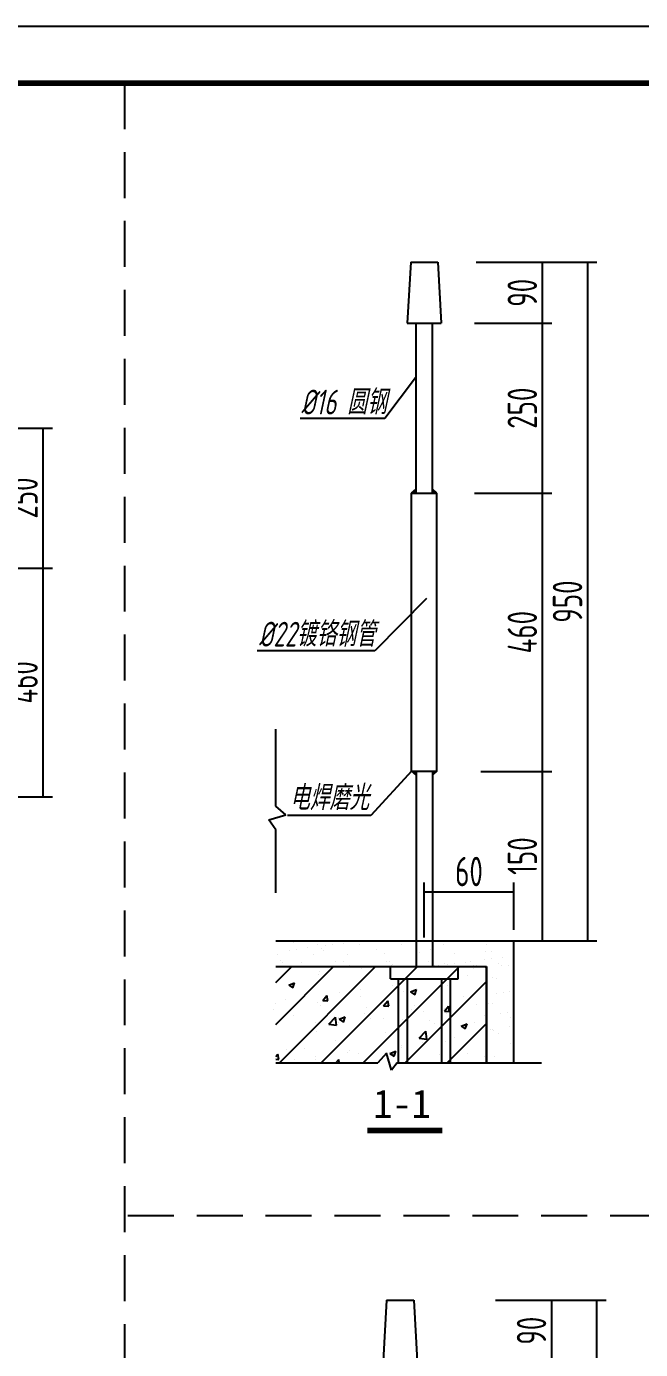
# Model space of a CAD drawing. Header units: millimetres. Extents: x -807114 to 146922, y -468455 to -61603.
# Drawn here: x 51407 to 58091, y -227187 to -212794 of the extents above; entities that cross this region are included whole.
import ezdxf

# ---------------------------------------------------------------- set-up
doc = ezdxf.new("R2010")
doc.units = ezdxf.units.MM
doc.header["$LTSCALE"] = 1000
doc.linetypes.add('HIDDENX2', pattern=[0.75, 0.5, -0.25])
for name, color, linetype in [('0-hatch', 8, 'Continuous'), ('2-OTHER', 7, 'Continuous'), ('AXIS', 3, 'Continuous'), ('PUB_DIM', 3, 'Continuous'), ('PUB_TEXT', 3, 'Continuous'), ('PUB_TITLE', 4, 'Continuous'), ('WALL', 9, 'Continuous')]:
    doc.layers.add(name, color=color, linetype=linetype)
doc.styles.add('DIM_FONT', font='tssdeng.shx', dxfattribs={"width": 0.7, "bigfont": 'tssdchn.shx'})
doc.styles.add('TEXT', font='gbeitc.shx', dxfattribs={"width": 0.85, "bigfont": 'hztxt.shx'})
doc.styles.add('宋体', font='simsun.ttc', dxfattribs={"width": 0.8})
doc.dimstyles.new('DIMN80', dxfattribs={"dimscale": 0.8, "dimtxt": 220, "dimasz": 0.5, "dimexe": 125, "dimexo": 150, "dimgap": 75, "dimtad": 1, "dimdec": 0, "dimzin": 0, "dimdsep": 46, "dimtxsty": 'DIM_FONT', "dimblk": 'ARCHTICK', "dimcen": 0.09, "dimclrt": 7, "dimadec": 0, "dimazin": 0, "dimtfac": 1, "dimtdec": 0, "dimtix": 1, "dimtmove": 2, "dimatfit": 3, "dimfxl": 1, "dimtolj": 1, "dimtzin": 0, "dimarcsym": 0})

# ---------------------------------------------------------------- blocks, each defined once
blk = doc.blocks.new('_ArchTick')
at = {"color": 0, "linetype": 'ByBlock', "const_width": 0.15}
blk.add_lwpolyline([(-0.5, -0.5), (0.5, 0.5)], dxfattribs=at)
blk = doc.blocks.new('*D9872')
at = {"layer": 'AXIS', "color": 0, "lineweight": -2}
for p, q in [((56513, -226650), (57224, -226650)), ((57124, -227314), (57124, -226650)), ((56493, -227314), (57224, -227314))]:
    blk.add_line(p, q, dxfattribs=at)
at = {"layer": 'Defpoints', "color": 0}
for p in [(56393, -226650), (57124, -226650), (56373, -227314)]:
    blk.add_point(p, dxfattribs=at)
at = {"layer": 'AXIS', "color": 0, "linetype": 'ByBlock', "lineweight": -2, "xscale": 0.4, "yscale": 0.4, "zscale": 0.4}
for p, rotation in [((57124, -226650), 90), ((57124, -227314), 270)]:
    blk.add_blockref('_ArchTick', p, dxfattribs=dict(at, rotation=rotation))
at = {"layer": 'AXIS', "color": 7, "insert": (56904, -226982), "char_height": 320, "attachment_point": 5, "rotation": 90, "style": 'DIM_FONT'}
blk.add_mtext('\\A1;90', dxfattribs=at)
blk = doc.blocks.new('*D9876')
at = {"layer": 'AXIS', "color": 0, "lineweight": -2}
for p, q in [((56569, -226650), (57716, -226650)), ((57616, -235263), (57616, -226650)), ((56569, -235263), (57716, -235263))]:
    blk.add_line(p, q, dxfattribs=at)
at = {"layer": 'Defpoints', "color": 0}
for p in [(56449, -226650), (57616, -226650), (56449, -235263)]:
    blk.add_point(p, dxfattribs=at)
at = {"layer": 'AXIS', "color": 0, "linetype": 'ByBlock', "lineweight": -2, "xscale": 0.4, "yscale": 0.4, "zscale": 0.4}
for p, rotation in [((57616, -226650), 90), ((57616, -235263), 270)]:
    blk.add_blockref('_ArchTick', p, dxfattribs=dict(at, rotation=rotation))
at = {"layer": 'AXIS', "color": 7, "insert": (57396, -230956), "char_height": 320, "attachment_point": 5, "rotation": 90, "style": 'DIM_FONT'}
blk.add_mtext('\\A1;1050', dxfattribs=at)
blk = doc.blocks.new('*D9883')
at = {"layer": 'AXIS', "color": 0, "lineweight": -2}
for p, q in [((51092, -217163), (51691, -217163)), ((51591, -218685), (51591, -217163)), ((51092, -218685), (51691, -218685))]:
    blk.add_line(p, q, dxfattribs=at)
at = {"layer": 'Defpoints', "color": 0}
for p in [(50972, -217163), (51591, -217163), (50972, -218685)]:
    blk.add_point(p, dxfattribs=at)
at = {"layer": 'AXIS', "color": 0, "linetype": 'ByBlock', "lineweight": -2, "xscale": 0.4, "yscale": 0.4, "zscale": 0.4}
for p, rotation in [((51591, -217163), 90), ((51591, -218685), 270)]:
    blk.add_blockref('_ArchTick', p, dxfattribs=dict(at, rotation=rotation))
at = {"layer": 'AXIS', "color": 7, "insert": (51371, -217924), "char_height": 320, "attachment_point": 5, "rotation": 90, "style": 'DIM_FONT'}
blk.add_mtext('\\A1;250', dxfattribs=at)
blk = doc.blocks.new('*D9884')
at = {"layer": 'AXIS', "color": 0, "lineweight": -2}
for p, q in [((51092, -218685), (51691, -218685)), ((51591, -221174), (51591, -218685)), ((51129, -221174), (51691, -221174))]:
    blk.add_line(p, q, dxfattribs=at)
at = {"layer": 'Defpoints', "color": 0}
for p in [(50972, -218685), (51591, -218685), (51009, -221174)]:
    blk.add_point(p, dxfattribs=at)
at = {"layer": 'AXIS', "color": 0, "linetype": 'ByBlock', "lineweight": -2, "xscale": 0.4, "yscale": 0.4, "zscale": 0.4}
for p, rotation in [((51591, -218685), 90), ((51591, -221174), 270)]:
    blk.add_blockref('_ArchTick', p, dxfattribs=dict(at, rotation=rotation))
at = {"layer": 'AXIS', "color": 7, "insert": (51371, -219929), "char_height": 320, "attachment_point": 5, "rotation": 90, "style": 'DIM_FONT'}
blk.add_mtext('\\A1;460', dxfattribs=at)
blk = doc.blocks.new('*D9887')
at = {"layer": 'AXIS', "color": 0, "lineweight": -2}
for p, q in [((56303, -215359), (57124, -215359)), ((57024, -216023), (57024, -215359)), ((56283, -216023), (57124, -216023))]:
    blk.add_line(p, q, dxfattribs=at)
at = {"layer": 'Defpoints', "color": 0}
for p in [(56183, -215359), (57024, -215359), (56163, -216023)]:
    blk.add_point(p, dxfattribs=at)
at = {"layer": 'AXIS', "color": 0, "linetype": 'ByBlock', "lineweight": -2, "xscale": 0.4, "yscale": 0.4, "zscale": 0.4}
for p, rotation in [((57024, -215359), 90), ((57024, -216023), 270)]:
    blk.add_blockref('_ArchTick', p, dxfattribs=dict(at, rotation=rotation))
at = {"layer": 'AXIS', "color": 7, "insert": (56804, -215691), "char_height": 320, "attachment_point": 5, "rotation": 90, "style": 'DIM_FONT'}
blk.add_mtext('\\A1;90', dxfattribs=at)
blk = doc.blocks.new('*X9792')
at = {"color": 0}
for p, q in [((-564418, -220416), (-564418, -220416)), ((-564418, -220442), (-564418, -220442)), ((-564417, -220416), (-564417, -220416)), ((-564417, -220421), (-564417, -220421)), ((-564417, -220427), (-564417, -220427)), ((-564417, -220439), (-564417, -220439)), ((-564417, -220444), (-564417, -220444)), ((-564417, -220450), (-564417, -220450)), ((-564416, -220440), (-564416, -220440)), ((-564415, -220428), (-564415, -220428)), ((-564414, -220443), (-564414, -220443)), ((-564414, -220453), (-564414, -220453)), ((-564412, -220426), (-564412, -220426)), ((-564412, -220431), (-564412, -220431)), ((-564412, -220448), (-564412, -220448)), ((-564411, -220449), (-564411, -220449)), ((-564411, -220455), (-564411, -220455)), ((-564410, -220422), (-564410, -220422)), ((-564410, -220433), (-564410, -220433)), ((-564409, -220443), (-564409, -220443)), ((-564409, -220445), (-564409, -220445)), ((-564409, -220456), (-564409, -220456)), ((-564407, -220427), (-564407, -220427)), ((-564407, -220446), (-564407, -220446)), ((-564406, -220431), (-564406, -220431)), ((-564406, -220454), (-564406, -220454)), ((-564405, -220423), (-564405, -220423)), ((-564405, -220432), (-564405, -220432)), ((-564404, -220426), (-564404, -220426)), ((-564402, -220416), (-564402, -220416)), ((-564402, -220425), (-564402, -220425)), ((-564402, -220427), (-564402, -220427)), ((-564401, -220415), (-564401, -220415)), ((-564401, -220439), (-564401, -220439)), ((-564401, -220442), (-564401, -220442)), ((-564401, -220450), (-564401, -220450)), ((-564400, -220437), (-564400, -220437)), ((-564400, -220438), (-564400, -220438)), ((-564399, -220416), (-564399, -220416)), ((-564399, -220426), (-564399, -220426)), ((-564398, -220416), (-564398, -220416)), ((-564398, -220440), (-564398, -220440)), ((-564398, -220441), (-564398, -220441)), ((-564396, -220456), (-564396, -220456)), ((-564395, -220453), (-564395, -220453)), ((-564394, -220421), (-564394, -220421)), ((-564394, -220421), (-564394, -220421)), ((-564394, -220433), (-564394, -220433)), ((-564394, -220443), (-564394, -220443)), ((-564393, -220431), (-564393, -220431)), ((-564393, -220441), (-564393, -220441)), ((-564393, -220444), (-564393, -220444)), ((-564393, -220444), (-564393, -220444)), ((-564393, -220455), (-564393, -220455)), ((-564393, -220456), (-564393, -220456)), ((-564393, -220456), (-564393, -220456)), ((-564391, -220425), (-564391, -220425)), ((-564389, -220446), (-564389, -220446)), ((-564388, -220424), (-564388, -220424)), ((-564388, -220426), (-564388, -220426)), ((-564388, -220448), (-564388, -220448)), ((-564388, -220455), (-564388, -220455)), ((-564387, -220416), (-564387, -220416)), ((-564387, -220427), (-564387, -220427)), ((-564386, -220423), (-564386, -220423)), ((-564386, -220427), (-564386, -220427)), ((-564386, -220439), (-564386, -220439)), ((-564386, -220450), (-564386, -220450)), ((-564385, -220440), (-564385, -220440)), ((-564384, -220425), (-564384, -220425)), ((-564383, -220424), (-564383, -220424)), ((-564382, -220432), (-564382, -220432)), ((-564382, -220439), (-564382, -220439)), ((-564382, -220454), (-564382, -220454)), ((-564381, -220438), (-564381, -220438)), ((-564381, -220455), (-564381, -220455)), ((-564380, -220416), (-564380, -220416)), ((-564380, -220454), (-564380, -220454)), ((-564379, -220440), (-564379, -220440)), ((-564378, -220421), (-564378, -220421)), ((-564378, -220432), (-564378, -220432)), ((-564378, -220444), (-564378, -220444)), ((-564377, -220438), (-564377, -220438)), ((-564377, -220453), (-564377, -220453)), ((-564377, -220454), (-564377, -220454)), ((-564377, -220456), (-564377, -220456)), ((-564376, -220415), (-564376, -220415)), ((-564376, -220437), (-564376, -220437)), ((-564375, -220423), (-564375, -220423)), ((-564375, -220431), (-564375, -220431)), ((-564375, -220438), (-564375, -220438)), ((-564374, -220455), (-564374, -220455)), ((-564372, -220453), (-564372, -220453)), ((-564371, -220415), (-564371, -220415)), ((-564371, -220422), (-564371, -220422)), ((-564370, -220421), (-564370, -220421)), ((-564370, -220427), (-564370, -220427)), ((-564370, -220438), (-564370, -220438)), ((-564370, -220443), (-564370, -220443)), ((-564370, -220446), (-564370, -220446)), ((-564369, -220422), (-564369, -220422)), ((-564369, -220437), (-564369, -220437)), ((-564369, -220450), (-564369, -220450)), ((-564368, -220423), (-564368, -220423)), ((-564367, -220422), (-564367, -220422)), ((-564366, -220437), (-564366, -220437)), ((-564365, -220425), (-564365, -220425)), ((-564364, -220427), (-564364, -220427)), ((-564364, -220449), (-564364, -220449)), ((-564363, -220421), (-564363, -220421)), ((-564363, -220433), (-564363, -220433)), ((-564363, -220438), (-564363, -220438)), ((-564363, -220450), (-564363, -220450)), ((-564363, -220452), (-564363, -220452)), ((-564362, -220444), (-564362, -220444)), ((-564362, -220456), (-564362, -220456)), ((-564361, -220416), (-564361, -220416)), ((-564361, -220436), (-564361, -220436)), ((-564360, -220440), (-564360, -220440)), ((-564360, -220452), (-564360, -220452)), ((-564358, -220420), (-564358, -220420)), ((-564358, -220432), (-564358, -220432)), ((-564358, -220453), (-564358, -220453)), ((-564357, -220433), (-564357, -220433)), ((-564357, -220454), (-564357, -220454)), ((-564356, -220431), (-564356, -220431)), ((-564355, -220415), (-564355, -220415)), ((-564355, -220420), (-564355, -220420)), ((-564355, -220426), (-564355, -220426)), ((-564355, -220451), (-564355, -220451)), ((-564355, -220455), (-564355, -220455)), ((-564354, -220438), (-564354, -220438)), ((-564354, -220449), (-564354, -220449)), ((-564353, -220435), (-564353, -220435)), ((-564352, -220416), (-564352, -220416)), ((-564352, -220438), (-564352, -220438)), ((-564351, -220417), (-564351, -220417)), ((-564351, -220446), (-564351, -220446)), ((-564350, -220419), (-564350, -220419)), ((-564350, -220435), (-564350, -220435)), ((-564349, -220423), (-564349, -220423)), ((-564347, -220420), (-564347, -220420)), ((-564347, -220450), (-564347, -220450)), ((-564346, -220421), (-564346, -220421)), ((-564346, -220425), (-564346, -220425)), ((-564346, -220432), (-564346, -220432)), ((-564346, -220443), (-564346, -220443)), ((-564346, -220444), (-564346, -220444)), ((-564346, -220455), (-564346, -220455)), ((-564345, -220434), (-564345, -220434)), ((-564345, -220444), (-564345, -220444)), ((-564344, -220438), (-564344, -220438)), ((-564344, -220450), (-564344, -220450)), ((-564342, -220416), (-564342, -220416)), ((-564342, -220418), (-564342, -220418)), ((-564342, -220440), (-564342, -220440)), ((-564340, -220415), (-564340, -220415)), ((-564340, -220427), (-564340, -220427)), ((-564339, -220418), (-564339, -220418)), ((-564339, -220426), (-564339, -220426)), ((-564339, -220428), (-564339, -220428)), ((-564339, -220438), (-564339, -220438)), ((-564339, -220449), (-564339, -220449)), ((-564339, -220449), (-564339, -220449)), ((-564339, -220453), (-564339, -220453)), ((-564338, -220450), (-564338, -220450)), ((-564337, -220431), (-564337, -220431)), ((-564337, -220433), (-564337, -220433)), ((-564337, -220455), (-564337, -220455)), ((-564334, -220417), (-564334, -220417)), ((-564334, -220433), (-564334, -220433)), ((-564334, -220433), (-564334, -220433)), ((-564333, -220455), (-564333, -220455)), ((-564332, -220446), (-564332, -220446)), ((-564332, -220456), (-564332, -220456)), ((-564331, -220420), (-564331, -220420)), ((-564331, -220432), (-564331, -220432)), ((-564331, -220448), (-564331, -220448)), ((-564330, -220423), (-564330, -220423)), ((-564330, -220443), (-564330, -220443)), ((-564330, -220455), (-564330, -220455)), ((-564329, -220432), (-564329, -220432)), ((-564328, -220416), (-564328, -220416)), ((-564328, -220425), (-564328, -220425)), ((-564328, -220438), (-564328, -220438)), ((-564328, -220448), (-564328, -220448)), ((-564326, -220416), (-564326, -220416)), ((-564326, -220439), (-564326, -220439)), ((-564325, -220438), (-564325, -220438)), ((-564323, -220414), (-564323, -220414)), ((-564323, -220416), (-564323, -220416)), ((-564323, -220416), (-564323, -220416)), ((-564323, -220426), (-564323, -220426)), ((-564323, -220437), (-564323, -220437)), ((-564323, -220440), (-564323, -220440)), ((-564323, -220447), (-564323, -220447)), ((-564322, -220422), (-564322, -220422)), ((-564321, -220423), (-564321, -220423)), ((-564321, -220431), (-564321, -220431)), ((-564321, -220444), (-564321, -220444)), ((-564319, -220431), (-564319, -220431)), ((-564318, -220415), (-564318, -220415)), ((-564317, -220431), (-564317, -220431)), ((-564316, -220420), (-564316, -220420)), ((-564316, -220427), (-564316, -220427)), ((-564315, -220432), (-564315, -220432)), ((-564313, -220430), (-564313, -220430)), ((-564312, -220423), (-564312, -220423)), ((-564310, -220433), (-564310, -220433)), ((-564309, -220425), (-564309, -220425)), ((-564308, -220434), (-564308, -220434)), ((-564307, -220426), (-564307, -220426)), ((-564305, -220416), (-564305, -220416)), ((-564304, -220416), (-564304, -220416)), ((-564304, -220429), (-564304, -220429)), ((-564303, -220417), (-564303, -220417)), ((-564301, -220429), (-564301, -220429)), ((-564300, -220420), (-564300, -220420)), ((-564297, -220422), (-564297, -220422)), ((-564286, -220416), (-564286, -220416)), ((-564418, -220464), (-564418, -220464)), ((-564418, -220499), (-564418, -220499)), ((-564417, -220465), (-564417, -220465)), ((-564417, -220487), (-564417, -220487)), ((-564417, -220490), (-564417, -220490)), ((-564417, -220509), (-564417, -220509)), ((-564416, -220462), (-564416, -220462)), ((-564416, -220474), (-564416, -220474)), ((-564416, -220476), (-564416, -220476)), ((-564416, -220485), (-564416, -220485)), ((-564416, -220500), (-564416, -220500)), ((-564416, -220510), (-564416, -220510)), ((-564415, -220474), (-564415, -220474)), ((-564415, -220497), (-564415, -220497)), ((-564415, -220508), (-564415, -220508)), ((-564414, -220490), (-564414, -220490)), ((-564414, -220520), (-564414, -220520)), ((-564414, -220521), (-564414, -220521)), ((-564413, -220514), (-564413, -220514)), ((-564412, -220459), (-564412, -220459)), ((-564411, -220470), (-564411, -220470)), ((-564411, -220491), (-564411, -220491)), ((-564411, -220492), (-564411, -220492)), ((-564411, -220505), (-564411, -220505)), ((-564411, -220515), (-564411, -220515)), ((-564411, -220515), (-564411, -220515)), ((-564410, -220493), (-564410, -220493)), ((-564409, -220458), (-564409, -220458)), ((-564409, -220468), (-564409, -220468)), ((-564409, -220468), (-564409, -220468)), ((-564409, -220489), (-564409, -220489)), ((-564408, -220480), (-564408, -220480)), ((-564408, -220491), (-564408, -220491)), ((-564408, -220503), (-564408, -220503)), ((-564408, -220505), (-564408, -220505)), ((-564407, -220470), (-564407, -220470)), ((-564407, -220514), (-564407, -220514)), ((-564406, -220473), (-564406, -220473)), ((-564406, -220506), (-564406, -220506)), ((-564406, -220520), (-564406, -220520)), ((-564405, -220476), (-564405, -220476)), ((-564405, -220498), (-564405, -220498)), ((-564405, -220520), (-564405, -220520)), ((-564404, -220458), (-564404, -220458)), ((-564404, -220477), (-564404, -220477)), ((-564404, -220483), (-564404, -220483)), ((-564403, -220473), (-564403, -220473)), ((-564403, -220504), (-564403, -220504)), ((-564402, -220461), (-564402, -220461)), ((-564402, -220485), (-564402, -220485)), ((-564401, -220462), (-564401, -220462)), ((-564401, -220488), (-564401, -220488)), ((-564400, -220459), (-564400, -220459)), ((-564400, -220473), (-564400, -220473)), ((-564400, -220485), (-564400, -220485)), ((-564400, -220496), (-564400, -220496)), ((-564399, -220460), (-564399, -220460)), ((-564399, -220482), (-564399, -220482)), ((-564399, -220499), (-564399, -220499)), ((-564399, -220504), (-564399, -220504)), ((-564399, -220508), (-564399, -220508)), ((-564398, -220472), (-564398, -220472)), ((-564398, -220488), (-564398, -220488)), ((-564398, -220505), (-564398, -220505)), ((-564397, -220476), (-564397, -220476)), ((-564397, -220500), (-564397, -220500)), ((-564395, -220503), (-564395, -220503)), ((-564393, -220465), (-564393, -220465)), ((-564393, -220467), (-564393, -220467)), ((-564393, -220487), (-564393, -220487)), ((-564393, -220487), (-564393, -220487)), ((-564393, -220491), (-564393, -220491)), ((-564393, -220509), (-564393, -220509)), ((-564392, -220479), (-564392, -220479)), ((-564392, -220488), (-564392, -220488)), ((-564392, -220490), (-564392, -220490)), ((-564392, -220503), (-564392, -220503)), ((-564391, -220502), (-564391, -220502)), ((-564390, -220468), (-564390, -220468)), ((-564390, -220471), (-564390, -220471)), ((-564388, -220470), (-564388, -220470)), ((-564387, -220470), (-564387, -220470)), ((-564387, -220471), (-564387, -220471)), ((-564387, -220493), (-564387, -220493)), ((-564387, -220502), (-564387, -220502)), ((-564386, -220471), (-564386, -220471)), ((-564386, -220483), (-564386, -220483)), ((-564385, -220462), (-564385, -220462)), ((-564385, -220473), (-564385, -220473)), ((-564385, -220485), (-564385, -220485)), ((-564385, -220486), (-564385, -220486)), ((-564384, -220461), (-564384, -220461)), ((-564384, -220497), (-564384, -220497)), ((-564383, -220485), (-564383, -220485)), ((-564382, -220470), (-564382, -220470)), ((-564382, -220486), (-564382, -220486)), ((-564381, -220476), (-564381, -220476)), ((-564381, -220498), (-564381, -220498)), ((-564381, -220498), (-564381, -220498)), ((-564379, -220476), (-564379, -220476)), ((-564377, -220467), (-564377, -220467)), ((-564377, -220485), (-564377, -220485)), ((-564376, -220479), (-564376, -220479)), ((-564376, -220490), (-564376, -220490)), ((-564375, -220460), (-564375, -220460)), ((-564375, -220482), (-564375, -220482)), ((-564374, -220469), (-564374, -220469)), ((-564374, -220483), (-564374, -220483)), ((-564374, -220491), (-564374, -220491)), ((-564372, -220468), (-564372, -220468)), ((-564371, -220469), (-564371, -220469)), ((-564369, -220461), (-564369, -220461)), ((-564369, -220465), (-564369, -220465)), ((-564369, -220470), (-564369, -220470)), ((-564369, -220473), (-564369, -220473)), ((-564369, -220484), (-564369, -220484)), ((-564369, -220488), (-564369, -220488)), ((-564368, -220466), (-564368, -220466)), ((-564368, -220484), (-564368, -220484)), ((-564367, -220483), (-564367, -220483)), ((-564366, -220468), (-564366, -220468)), ((-564365, -220461), (-564365, -220461)), ((-564365, -220484), (-564365, -220484)), ((-564364, -220485), (-564364, -220485)), ((-564363, -220471), (-564363, -220471)), ((-564361, -220467), (-564361, -220467)), ((-564361, -220479), (-564361, -220479)), ((-564360, -220476), (-564360, -220476)), ((-564358, -220467), (-564358, -220467)), ((-564357, -220476), (-564357, -220476)), ((-564356, -220477), (-564356, -220477)), ((-564355, -220467), (-564355, -220467)), ((-564353, -220461), (-564353, -220461)), ((-564353, -220468), (-564353, -220468)), ((-564353, -220473), (-564353, -220473)), ((-564351, -220460), (-564351, -220460)), ((-564351, -220470), (-564351, -220470)), ((-564350, -220461), (-564350, -220461)), ((-564350, -220466), (-564350, -220466)), ((-564346, -220461), (-564346, -220461)), ((-564345, -220466), (-564345, -220466)), ((-564345, -220467), (-564345, -220467)), ((-564342, -220465), (-564342, -220465)), ((-564338, -220461), (-564338, -220461))]:
    blk.add_line(p, q, dxfattribs=at)
blk = doc.blocks.new('*D9888')
at = {"layer": 'AXIS', "color": 0, "lineweight": -2}
for p, q in [((55737, -222705), (55737, -222107)), ((55737, -222207), (56711, -222207)), ((56711, -222622), (56711, -222107))]:
    blk.add_line(p, q, dxfattribs=at)
at = {"layer": 'Defpoints', "color": 0}
for p in [(56711, -222207), (56711, -222742), (55737, -222825)]:
    blk.add_point(p, dxfattribs=at)
at = {"layer": 'AXIS', "color": 0, "linetype": 'ByBlock', "lineweight": -2, "xscale": 0.4, "yscale": 0.4, "zscale": 0.4, "rotation": 180}
blk.add_blockref('_ArchTick', (55737, -222207), dxfattribs=at)
at = {"layer": 'AXIS', "color": 0, "linetype": 'ByBlock', "lineweight": -2, "xscale": 0.4, "yscale": 0.4, "zscale": 0.4}
blk.add_blockref('_ArchTick', (56711, -222207), dxfattribs=at)
at = {"layer": 'AXIS', "color": 7, "insert": (56224, -221987), "char_height": 320, "attachment_point": 5, "style": 'DIM_FONT'}
blk.add_mtext('\\A1;60', dxfattribs=at)
blk = doc.blocks.new('*D9889')
at = {"layer": 'AXIS', "color": 0, "lineweight": -2}
for p, q in [((56353, -220897), (57124, -220897)), ((57024, -222742), (57024, -220897)), ((56303, -222742), (57124, -222742))]:
    blk.add_line(p, q, dxfattribs=at)
at = {"layer": 'Defpoints', "color": 0}
for p in [(56233, -220897), (57024, -220897), (56183, -222742)]:
    blk.add_point(p, dxfattribs=at)
at = {"layer": 'AXIS', "color": 0, "linetype": 'ByBlock', "lineweight": -2, "xscale": 0.4, "yscale": 0.4, "zscale": 0.4}
for p, rotation in [((57024, -220897), 90), ((57024, -222742), 270)]:
    blk.add_blockref('_ArchTick', p, dxfattribs=dict(at, rotation=rotation))
at = {"layer": 'AXIS', "color": 7, "insert": (56804, -221819), "char_height": 320, "attachment_point": 5, "rotation": 90, "style": 'DIM_FONT'}
blk.add_mtext('\\A1;150', dxfattribs=at)
blk = doc.blocks.new('*D9891')
at = {"layer": 'AXIS', "color": 0, "lineweight": -2}
for p, q in [((56283, -217870), (57124, -217870)), ((57024, -220897), (57024, -217870)), ((56353, -220897), (57124, -220897))]:
    blk.add_line(p, q, dxfattribs=at)
at = {"layer": 'Defpoints', "color": 0}
for p in [(56163, -217870), (57024, -217870), (56233, -220897)]:
    blk.add_point(p, dxfattribs=at)
at = {"layer": 'AXIS', "color": 0, "linetype": 'ByBlock', "lineweight": -2, "xscale": 0.4, "yscale": 0.4, "zscale": 0.4}
for p, rotation in [((57024, -217870), 90), ((57024, -220897), 270)]:
    blk.add_blockref('_ArchTick', p, dxfattribs=dict(at, rotation=rotation))
at = {"layer": 'AXIS', "color": 7, "insert": (56804, -219383), "char_height": 320, "attachment_point": 5, "rotation": 90, "style": 'DIM_FONT'}
blk.add_mtext('\\A1;460', dxfattribs=at)
blk = doc.blocks.new('*D9899')
at = {"layer": 'AXIS', "color": 0, "lineweight": -2}
for p, q in [((56303, -216023), (57124, -216023)), ((57024, -217870), (57024, -216023)), ((56283, -217870), (57124, -217870))]:
    blk.add_line(p, q, dxfattribs=at)
at = {"layer": 'Defpoints', "color": 0}
for p in [(56183, -216023), (57024, -216023), (56163, -217870)]:
    blk.add_point(p, dxfattribs=at)
at = {"layer": 'AXIS', "color": 0, "linetype": 'ByBlock', "lineweight": -2, "xscale": 0.4, "yscale": 0.4, "zscale": 0.4}
for p, rotation in [((57024, -216023), 90), ((57024, -217870), 270)]:
    blk.add_blockref('_ArchTick', p, dxfattribs=dict(at, rotation=rotation))
at = {"layer": 'AXIS', "color": 7, "insert": (56804, -216946), "char_height": 320, "attachment_point": 5, "rotation": 90, "style": 'DIM_FONT'}
blk.add_mtext('\\A1;250', dxfattribs=at)
blk = doc.blocks.new('*X9798')
at = {"color": 0}
for p, q in [((-568191, -228908), (-568191, -228908)), ((-568162, -228821), (-568162, -228821)), ((-566908, -228732), (-566908, -228732)), ((-564418, -229012), (-564418, -229012)), ((-563792, -228929), (-563792, -228929)), ((-563618, -228717), (-563618, -228717)), ((-563286, -228664), (-563240, -228695)), ((-563240, -228695), (-563230, -228664)), ((-569058, -229217), (-568883, -229150)), ((-569058, -229217), (-568933, -229301)), ((-568933, -229301), (-568883, -229150)), ((-567570, -229426), (-567570, -229426)), ((-566944, -229344), (-566944, -229344)), ((-565997, -229219), (-565997, -229219)), ((-565675, -229404), (-565675, -229404)), ((-565465, -229418), (-565290, -229350)), ((-565465, -229418), (-565340, -229501)), ((-565341, -229501), (-565290, -229350)), ((-564377, -229217), (-564377, -229217)), ((-569444, -229768), (-569444, -229768)), ((-569149, -229634), (-569149, -229634)), ((-568222, -229740), (-568222, -229740)), ((-568051, -229672), (-567931, -229528)), ((-568051, -229672), (-567902, -229685)), ((-567902, -229685), (-567931, -229528)), ((-566938, -229564), (-566938, -229564)), ((-566258, -229829), (-566138, -229685)), ((-566109, -229841), (-566138, -229685)), ((-565350, -229812), (-565350, -229812)), ((-563892, -229562), (-563892, -229562)), ((-563503, -229791), (-563503, -229791)), ((-569520, -229928), (-569520, -229928)), ((-568916, -230104), (-568916, -230104)), ((-568109, -229825), (-568109, -229825)), ((-567874, -230365), (-567680, -230162)), ((-567652, -230399), (-567680, -230161)), ((-567582, -230161), (-567582, -230161)), ((-567565, -230224), (-567390, -230157)), ((-567441, -230307), (-567390, -230156)), ((-566808, -230062), (-566808, -230062)), ((-566774, -229881), (-566774, -229881)), ((-566655, -230205), (-566655, -230205)), ((-566258, -229829), (-566109, -229842)), ((-565440, -229938), (-565440, -229938)), ((-565076, -229998), (-565076, -229998)), ((-564465, -229986), (-564345, -229842)), ((-564465, -229986), (-564316, -229999)), ((-564450, -229915), (-564450, -229915)), ((-564407, -230049), (-564407, -230049)), ((-564316, -229998), (-564345, -229842)), ((-564105, -229994), (-564105, -229994)), ((-563293, -230111), (-563293, -230111)), ((-568266, -230313), (-568266, -230313)), ((-568252, -230572), (-568252, -230572)), ((-568227, -230413), (-568227, -230413)), ((-567874, -230365), (-567652, -230399)), ((-567602, -230330), (-567602, -230330)), ((-567565, -230224), (-567441, -230308)), ((-566968, -230396), (-566968, -230396)), ((-566247, -230217), (-566247, -230217)), ((-565706, -230236), (-565706, -230236)), ((-565206, -230778), (-565011, -230576)), ((-564984, -230813), (-565012, -230575)), ((-564913, -230273), (-564913, -230273)), ((-564751, -230361), (-564751, -230361)), ((-563972, -230424), (-563797, -230357)), ((-563972, -230424), (-563848, -230508)), ((-563848, -230508), (-563798, -230356)), ((-563578, -230330), (-563578, -230330)), ((-567667, -230862), (-567667, -230862)), ((-566209, -230611), (-566209, -230611)), ((-565734, -230984), (-565734, -230984)), ((-565206, -230778), (-564984, -230813)), ((-565108, -230901), (-565108, -230901)), ((-564438, -230881), (-564438, -230881)), ((-564161, -230777), (-564161, -230777)), ((-569437, -231323), (-569377, -231252)), ((-569348, -231408), (-569377, -231251)), ((-569125, -231112), (-569125, -231112)), ((-568606, -231096), (-568606, -231096)), ((-568259, -231316), (-568259, -231316)), ((-567312, -231192), (-567312, -231192)), ((-567272, -231152), (-567272, -231152)), ((-566999, -231229), (-566999, -231229)), ((-566073, -231230), (-565898, -231163)), ((-566073, -231230), (-565949, -231314)), ((-565949, -231314), (-565898, -231163)), ((-565937, -231208), (-565937, -231208)), ((-565736, -231069), (-565736, -231069)), ((-564603, -231265), (-564603, -231265)), ((-563796, -231236), (-563796, -231236)), ((-563268, -231321), (-563268, -231321)), ((-569437, -231401), (-569348, -231409)), ((-568885, -231399), (-568885, -231399)), ((-568282, -231405), (-568282, -231405)), ((-567672, -231514), (-567584, -231409)), ((-567565, -231514), (-567584, -231408)), ((-565254, -231486), (-565254, -231486))]:
    blk.add_line(p, q, dxfattribs=at)
blk = doc.blocks.new('*X9831')
at = {"color": 0}
for p, q in [((-569437, -230379), (-567722, -228664)), ((-569437, -229142), (-568959, -228664)), ((-569334, -231514), (-566484, -228664)), ((-568096, -231514), (-565247, -228664)), ((-566859, -231514), (-564010, -228664)), ((-565622, -231514), (-563218, -229110)), ((-564384, -231514), (-563218, -230348))]:
    blk.add_line(p, q, dxfattribs=at)
blk = doc.blocks.new('*X9832')
at = {"color": 0}
for p, q in [((-569041, -228193), (-569041, -228193)), ((-568902, -227957), (-568902, -227957)), ((-568832, -228166), (-568832, -228166)), ((-568507, -228123), (-568507, -228123)), ((-568220, -228031), (-568220, -228031)), ((-568103, -228130), (-568103, -228130)), ((-568030, -228198), (-568030, -228198)), ((-567964, -228052), (-567964, -228052)), ((-567821, -227918), (-567821, -227918)), ((-567756, -228024), (-567756, -228024)), ((-567431, -227981), (-567431, -227981)), ((-566974, -228029), (-566974, -228029)), ((-566479, -228166), (-566479, -228166)), ((-565728, -228026), (-565728, -228026)), ((-564879, -228179), (-564879, -228179)), ((-564805, -228247), (-564805, -228247)), ((-564483, -228024), (-564483, -228024)), ((-563254, -228215), (-563254, -228215)), ((-563237, -228022), (-563237, -228022)), ((-563083, -228232), (-563083, -228232)), ((-569384, -228327), (-569384, -228327)), ((-569306, -228481), (-569306, -228481)), ((-569232, -228549), (-569232, -228549)), ((-568673, -228538), (-568673, -228538)), ((-568504, -228646), (-568504, -228646)), ((-568337, -228313), (-568337, -228313)), ((-567682, -228517), (-567682, -228517)), ((-567427, -228536), (-567427, -228536)), ((-567314, -228318), (-567314, -228318)), ((-567258, -228643), (-567258, -228643)), ((-566233, -228279), (-566233, -228279)), ((-566181, -228534), (-566181, -228534)), ((-566081, -228531), (-566081, -228531)), ((-566013, -228641), (-566013, -228641)), ((-566007, -228598), (-566007, -228598)), ((-565186, -228266), (-565186, -228266)), ((-564936, -228531), (-564936, -228531)), ((-564767, -228639), (-564767, -228639)), ((-564645, -228641), (-564645, -228641)), ((-564457, -228566), (-564457, -228566)), ((-564365, -228613), (-564365, -228613)), ((-564163, -228271), (-564163, -228271)), ((-564157, -228586), (-564157, -228586)), ((-563832, -228543), (-563832, -228543)), ((-563690, -228529), (-563690, -228529)), ((-563598, -228628), (-563598, -228628)), ((-563521, -228637), (-563521, -228637)), ((-563288, -228472), (-563288, -228472)), ((-563080, -228444), (-563080, -228444)), ((-562856, -228580), (-562856, -228580)), ((-562783, -228647), (-562783, -228647)), ((-562755, -228401), (-562755, -228401)), ((-562575, -228633), (-562575, -228633)), ((-562444, -228527), (-562444, -228527)), ((-563058, -229003), (-563058, -229003)), ((-562914, -229024), (-562914, -229024)), ((-562435, -228966), (-562435, -228966)), ((-562711, -229431), (-562711, -229431)), ((-562550, -229403), (-562550, -229403)), ((-563198, -229638), (-563198, -229638)), ((-563165, -229750), (-563165, -229750)), ((-563032, -229773), (-563032, -229773)), ((-562919, -229459), (-562919, -229459)), ((-562817, -230068), (-562817, -230068)), ((-562591, -230025), (-562591, -230025)), ((-562525, -230174), (-562525, -230174)), ((-563094, -230517), (-563094, -230517)), ((-563044, -230532), (-563044, -230532)), ((-563007, -230544), (-563007, -230544)), ((-562551, -230446), (-562551, -230446)), ((-562419, -230433), (-562419, -230433)), ((-562875, -230640), (-562875, -230640)), ((-562500, -230945), (-562500, -230945)), ((-563200, -231171), (-563200, -231171)), ((-562982, -231315), (-562982, -231315)), ((-562725, -231505), (-562725, -231505))]:
    blk.add_line(p, q, dxfattribs=at)
blk = doc.blocks.new('*D9905')
at = {"layer": 'AXIS', "color": 0, "lineweight": -2}
for p, q in [((56358, -215359), (57616, -215359)), ((57516, -222742), (57516, -215359)), ((56358, -222742), (57616, -222742))]:
    blk.add_line(p, q, dxfattribs=at)
at = {"layer": 'Defpoints', "color": 0}
for p in [(56238, -215359), (57516, -215359), (56238, -222742)]:
    blk.add_point(p, dxfattribs=at)
at = {"layer": 'AXIS', "color": 0, "linetype": 'ByBlock', "lineweight": -2, "xscale": 0.4, "yscale": 0.4, "zscale": 0.4}
for p, rotation in [((57516, -215359), 90), ((57516, -222742), 270)]:
    blk.add_blockref('_ArchTick', p, dxfattribs=dict(at, rotation=rotation))
at = {"layer": 'AXIS', "color": 7, "insert": (57296, -219050), "char_height": 320, "attachment_point": 5, "rotation": 90, "style": 'DIM_FONT'}
blk.add_mtext('\\A1;950', dxfattribs=at)

msp = doc.modelspace()

# ---------------------------------------------------------------- linework, layer by layer
at = {"color": 252, "linetype": 'HIDDENX2'}
for p, q in [((52475.7, -213409.7), (52475.7, -238056.1)), ((71010.6, -225732.9), (52475.7, -225732.9))]:
    msp.add_line(p, q, dxfattribs=at)
at = {"layer": '2-OTHER'}
for p, q in [((55589.3, -215358.7), (55552.4, -216022.7)), ((55589.3, -215358.7), (55884.4, -215358.7)), ((55884.4, -215358.7), (55921.3, -216022.7)), ((55552.4, -216022.7), (55921.3, -216022.7)), ((55648.3, -217869.6), (55648.3, -216022.7)), ((55825.4, -217869.6), (55825.4, -216022.7)), ((55598.5, -217870.1), (55648.3, -217826.5)), ((55598.5, -217869.6), (55875.2, -217869.6)), ((55598.5, -220894.4), (55598.5, -217869.6)), ((55875.2, -217870.1), (55825.4, -217826.5)), ((55875.2, -220894.4), (55875.2, -217869.6)), ((54121.8, -221277.3), (54121.8, -220438.8)), ((55598.5, -220894.4), (55875.2, -220894.4)), ((55598.5, -220894.4), (55648.3, -220938)), ((55648.3, -220897.2), (55648.3, -223018.3)), ((55875.2, -220894.4), (55825.4, -220938)), ((55825.4, -220897.2), (55825.4, -223018.3)), ((54043.8, -221426), (54230, -221371.9)), ((54230, -221371.9), (54121.8, -221277.3)), ((54121.8, -221534.2), (54043.8, -221426)), ((54121.8, -222219.3), (54121.8, -221534.2)), ((54121.8, -222741.6), (56710.9, -222741.6)), ((56710.9, -224069.4), (56710.9, -222741.6)), ((54121.8, -223018.3), (56415.8, -223018.3)), ((55368.4, -223155.7), (55368.4, -223018.3)), ((56105.3, -223155.7), (56105.3, -223018.3)), ((56415.8, -224069.4), (56415.8, -223018.3)), ((55368.4, -223155.7), (56105.3, -223155.7)), ((55453.6, -223155.7), (55453.6, -224069.4)), ((55551, -223155.7), (55551, -224069.4)), ((55922.7, -223155.7), (55922.7, -224069.4)), ((56020.1, -223155.7), (56020.1, -224069.4)), ((55326.1, -223961.2), (55231.4, -224069.4)), ((55380.2, -224147.3), (55326.1, -223961.2)), ((54121.8, -224069.4), (55231.4, -224069.4)), ((55442.9, -224069.4), (55380.2, -224147.3)), ((55442.9, -224069.4), (57014.4, -224069.4)), ((55326.9, -226650.1), (55290, -227314.1)), ((55326.9, -226650.1), (55622, -226650.1)), ((55622, -226650.1), (55658.9, -227314.1))]:
    msp.add_line(p, q, dxfattribs=at)
at = {"layer": 'PUB_DIM'}
for p, q in [((55642.5, -216616.5), (55308.9, -217059.8)), ((55308.9, -217059.8), (54386.2, -217059.8)), ((55759.4, -219018.2), (55197.1, -219584.4)), ((55197.1, -219584.4), (53919.3, -219584.4)), ((55600.4, -220891.3), (55154.8, -221376.9)), ((55154.8, -221376.9), (54247.5, -221376.9))]:
    msp.add_line(p, q, dxfattribs=at)
at = {"layer": 'PUB_DIM', "const_width": 61.5}
msp.add_lwpolyline([(55118.4, -224804.3), (55932.5, -224804.3)], dxfattribs=at)
at = {"layer": 'PUB_TITLE'}
for points in [[(39031.9, -238672.2), (75631.8, -238672.2), (75631.8, -212793.5), (39031.9, -212793.5)], [(40382.2, -238056.1), (75015.6, -238056.1), (75015.6, -213409.7), (40382.2, -213409.7)]]:
    msp.add_lwpolyline(points, close=True, dxfattribs=at)
at = {"layer": 'PUB_TITLE', "const_width": 61.6}
msp.add_lwpolyline([(40382.2, -238056.1), (75015.6, -238056.1), (75015.6, -213409.7), (40382.2, -213409.7)], close=True, dxfattribs=at)
at = {"layer": 'WALL'}
for p, q in [((54121.8, -223018.3), (56415.8, -223018.3)), ((56415.8, -223018.3), (56415.8, -224069.4))]:
    msp.add_line(p, q, dxfattribs=at)

# ---------------------------------------------------------------- block references
at = {"layer": '0-hatch', "xscale": 0.3688855602440108, "yscale": 0.3688855601545443, "zscale": 0.3688855601688589}
for name in ['*X9832', '*X9798', '*X9831']:
    msp.add_blockref(name, (264178.9, -138667.4), dxfattribs=at)
at = {"layer": '2-OTHER', "yscale": 0.3688855601545443, "zscale": 0.3688855601688589, "rotation": 180}
for p, xscale in [((-152557.5, -299177.7), 0.3688855602440108), ((264031.1, -299177.7), -0.3688855602440108)]:
    msp.add_blockref('*X9792', p, dxfattribs=dict(at, xscale=xscale))
at = {"layer": '2-OTHER', "yscale": 0.3688855601545443, "zscale": 0.3688855601688589}
for p, xscale in [((-152557.1, -139587.3), -0.3688855602440108), ((264031.5, -139587.3), 0.3688855602440108)]:
    msp.add_blockref('*X9792', p, dxfattribs=dict(at, xscale=xscale))

# ---------------------------------------------------------------- texts
at = {"layer": 'PUB_TEXT', "style": 'TEXT', "width": 0.8}
for s, p in [('%%C16 圆钢 ', (54395.3, -217014.4)), ('%%C22镀铬钢管', (53935.7, -219539.2)), ('电焊磨光', (54273.2, -221318.5))]:
    msp.add_text(s, height=268.98, dxfattribs=at).set_placement(p)
at = {"layer": 'PUB_TEXT', "style": '宋体'}
msp.add_text('1-1', height=307.4, dxfattribs=at).set_placement((55180.9, -224666.8))

# ---------------------------------------------------------------- dimensions: what is measured, and where the dimension line sits
at = {"layer": 'AXIS'}
for base, p1, p2, text, picture, middle in [((57024.2, -215358.7), (56163.2, -216022.7), (56183.2, -215358.7), '90', '*D9887', (56804.2, -215690.7)), ((57516.2, -215358.7), (56238.5, -222741.6), (56238.5, -215358.7), '950', '*D9905', (57296.2, -219050.2)), ((57024.2, -216022.7), (56163.2, -217869.6), (56183.2, -216022.7), '250', '*D9899', (56804.2, -216946.1)), ((51590.9, -217163.4), (50972.4, -218685.1), (50972.4, -217163.4), '250', '*D9883', (51370.9, -217924.2)), ((57024.2, -217869.6), (56233, -220897.2), (56163.2, -217869.6), '460', '*D9891', (56804.2, -219383.4)), ((51590.9, -218685.1), (51009.3, -221173.5), (50972.4, -218685.1), '460', '*D9884', (51370.9, -219929.3)), ((57024.2, -220897.2), (56183.2, -222741.6), (56233, -220897.2), '150', '*D9889', (56804.2, -221819.4)), ((57123.8, -226650.1), (56373.3, -227314.1), (56393.2, -226650.1), '90', '*D9872', (56903.8, -226982.1)), ((57615.8, -226650.1), (56448.5, -235262.6), (56448.5, -226650.1), '1050', '*D9876', (57395.8, -230956.3))]:
    dim = msp.add_linear_dim(base=base, p1=p1, p2=p2, angle=90, text=text, dimstyle='DIMN80', override={"dimtxt": 400, "dimlfac": 0.25, "dimtxsty": 'DIM_FONT'}, dxfattribs=at)
    dim.commit()
    dim.dimension.update_dxf_attribs({"geometry": picture, "text_midpoint": middle})
dim = msp.add_linear_dim(base=(56710.9, -222206.9), p1=(55736.8, -222824.7), p2=(56710.9, -222741.6), text='60', dimstyle='DIMN80', override={"dimtxt": 400, "dimlfac": 0.25, "dimtxsty": 'DIM_FONT'}, dxfattribs=at)
dim.commit()
dim.dimension.update_dxf_attribs({"geometry": '*D9888', "text_midpoint": (56223.9, -221986.9)})

doc.saveas('drawing.dxf')
